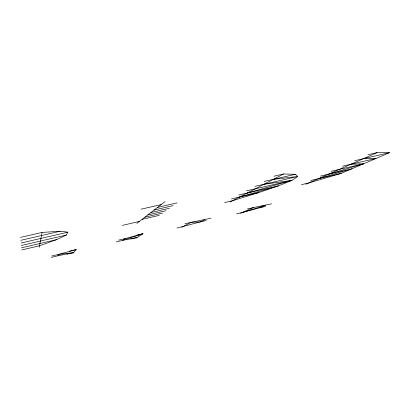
<?xml version="1.0" encoding="UTF-8"?>
<svg xmlns="http://www.w3.org/2000/svg" width="410" height="410" viewBox="0 0 410 410"><rect width="100%" height="100%" fill="white"/><g stroke="black" fill="none" stroke-linecap="round" stroke-linejoin="round"><path stroke-width="0.61" d="M39.222 247.225L42.081 232.439L60.26 231.225L67.922 232.173L66.394 235.032L56.672 239.619L39.498 245.79L21.74 249.936M51.209 257.367L57.836 255.794L58.666 254.364L76.229 249.562L73.277 253.093M136.863 223.394L165.03 201.623M136.146 238.128L142.998 233.726L125.234 238.564L122.682 240.378L116.312 241.89M224.588 202.591L232.444 200.762L258.7 192.597L278.672 185.776L291.905 180.369L297.768 176.49L295.395 174.291L283.633 173.989L273.967 176.197M181.743 227.278L191.326 222.266L210.96 218.217M230.189 201.935L283.633 173.989M204.764 219.688L200.249 221.938L176.987 228.037M240.573 213.277L253.549 207.506L271.589 203.832M305.88 184.254L377.051 152.633L389.5 152.689L341.233 173.389L308.894 182.916L301.417 184.659M242.33 212.493L259.679 207.814L265.634 205.241L242.33 212.493L236.503 213.882M328.456 174.224L363.639 163.78L350.939 164.236M318.35 178.719L352.052 168.751L320.507 176.069M239.501 197.066L278.672 185.776L238.692 195.052M247.071 193.11L291.905 180.369L263.948 184.285M69.398 251.181L76.229 249.562M136.443 235.278L142.998 233.726L122.682 240.378L137.073 237.533L130.846 239.015M184.966 223.773L191.326 222.266L200.249 221.938L206.291 220.503M247.435 208.957L253.549 207.506M51.86 255.978L58.666 254.364L73.677 252.616L67.199 254.154M118.7 240.116L125.234 238.564M259.679 207.814L265.501 206.43M21.299 245.498L66.394 235.032M144.879 217.203L162.498 213.108M142.08 219.365L159.295 215.358M21.53 247.799L56.672 239.619M231.394 198.952L258.7 192.597M310.642 180.508L341.233 173.389M122.4 225.392L139.41 221.426M157.583 207.378L177.023 202.904M20.787 240.316L60.26 231.225M254.969 186.35L297.768 176.49L273.398 179.339M342.458 166.188L376.093 158.439L363.485 158.66M154.155 210.028L173.107 205.656M150.906 212.539L169.391 208.27M21.053 243.012L67.922 232.173M246.528 190.865L291.905 180.369M331.09 171.308L363.639 163.78M147.815 214.927L165.86 210.75M367.965 154.708L377.051 152.633M140.999 209.213L161.202 204.58M20.5 237.395L42.081 232.439M264.091 181.476L295.395 174.291M354.717 160.674L389.5 152.689M57.836 255.794L73.677 252.616"/></g></svg>
